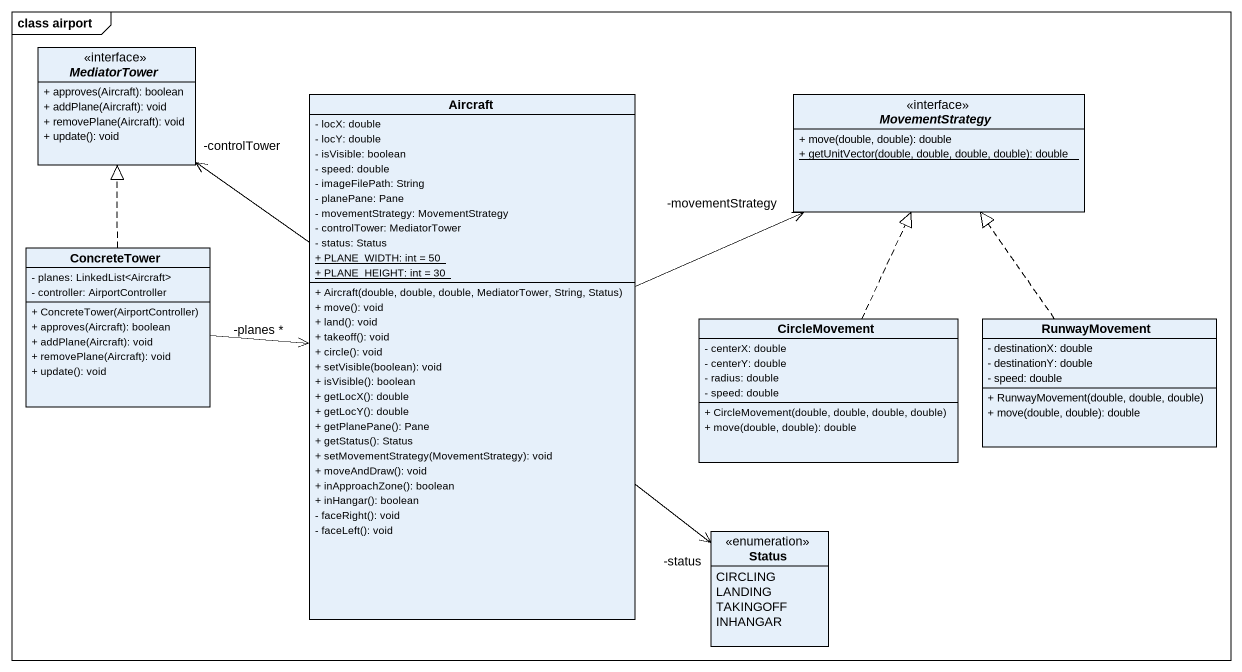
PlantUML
@startuml
mainframe class airport
hide circle
hide empty members
skinparam classAttributeIconSize 0
interface MediatorTower <<interface>> {
  + approves(Aircraft): boolean
  + addPlane(Aircraft): void
  + removePlane(Aircraft): void
  + update(): void
}
class Aircraft {
  - locX: double
  - locY: double
  - isVisible: boolean
  - speed: double
  - imageFilePath: String
  - planePane: Pane
  - movementStrategy: MovementStrategy
  - controlTower: MediatorTower
  - status: Status
  {static} + PLANE_WIDTH: int = 50
  {static} + PLANE_HEIGHT: int = 30
  + Aircraft(double, double, double, MediatorTower, String, Status)
  + move(): void
  + land(): void
  + takeoff(): void
  + circle(): void
  + setVisible(boolean): void
  + isVisible(): boolean
  + getLocX(): double
  + getLocY(): double
  + getPlanePane(): Pane
  + getStatus(): Status
  + setMovementStrategy(MovementStrategy): void
  + moveAndDraw(): void
  + inApproachZone(): boolean
  + inHangar(): boolean
  - faceRight(): void
  - faceLeft(): void
}
interface MovementStrategy <<interface>> {
  + move(double, double): double
  {static} + getUnitVector(double, double, double, double): double
}
class ConcreteTower {
  - planes: LinkedList<Aircraft>
  - controller: AirportController
  + ConcreteTower(AirportController)
  + approves(Aircraft): boolean
  + addPlane(Aircraft): void
  + removePlane(Aircraft): void
  + update(): void
}
class CircleMovement {
  - centerX: double
  - centerY: double
  - radius: double
  - speed: double
  + CircleMovement(double, double, double, double)
  + move(double, double): double
}
class RunwayMovement {
  - destinationX: double
  - destinationY: double
  - speed: double
  + RunwayMovement(double, double, double)
  + move(double, double): double
}
enum Status {
  CIRCLING
  LANDING
  TAKINGOFF
  INHANGAR
}
Aircraft -up-> "-controlTower" MediatorTower
Aircraft -right-> "-movementStrategy" MovementStrategy
Aircraft --> "-status" Status
ConcreteTower .up.|> MediatorTower
ConcreteTower -right-> Aircraft : -planes *
CircleMovement .up.|> MovementStrategy
RunwayMovement .up.|> MovementStrategy
@enduml
